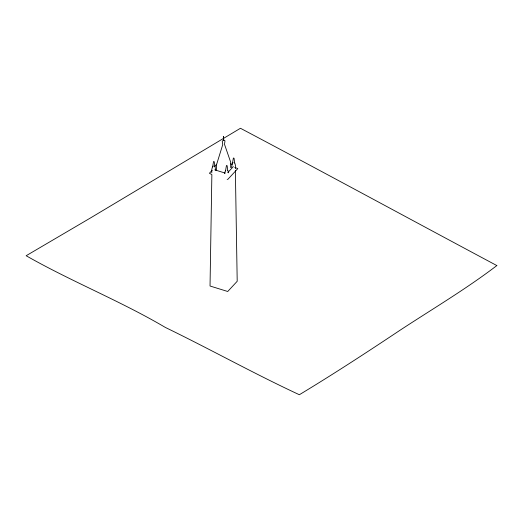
<?xml version="1.0" encoding="UTF-8"?>
<svg xmlns="http://www.w3.org/2000/svg" width="523" height="523" viewBox="0 0 523 523"><rect width="100%" height="100%" fill="white"/><g stroke="black" fill="none" stroke-linecap="round" stroke-linejoin="round"><path stroke-width="0.78" d="M212.626 166.922L213.561 161.483L214.247 161.692L214.809 166.536M225.524 170.91L226.459 165.471L227.145 165.686L227.708 170.524M232.434 163.464L233.376 158.024L234.062 158.24L234.618 163.078M225.328 170.943L224.681 173.492L225.093 173.054L214.705 169.838M223.465 140.452L223.569 136.431L223.766 140.399M213.332 165.981L212.43 166.955L211.782 169.504L211.782 172.832M214.646 166.419L216.672 164.235M212.181 170.276L209.429 173.237L211.867 174.623L210.03 286.016L227.721 291.488L237.2 281.276L235.37 170.524M233.14 162.529L232.238 163.496L231.597 167.471M227.767 172.583L233.336 166.589M227.165 179.363L227.904 179.271L237.808 168.609L234.729 167.34M230.715 163.908L232.199 164.372M234.814 163.045L235.448 165.379L235.448 168.7M227.897 170.491L228.538 172.825M214.999 166.504L215.639 170.256M230.689 167.628L230.689 162.189L224.498 144.315L225.001 140.752L223.458 140.125L222.236 141.236L222.739 144.623L216.548 164.653L216.548 170.093M496.85 265.573C465.954 289.127 432.554 308.91 400.141 330.17C366.93 352.306 333.504 374.115 299.352 394.728C254.001 373.67 210.344 349.259 165.373 327.45C120.362 300.908 71.553 281.609 26.15 255.734L90.374 218.019L240.456 128.272C326.156 173.603 411.326 219.902 496.85 265.573"/></g></svg>
